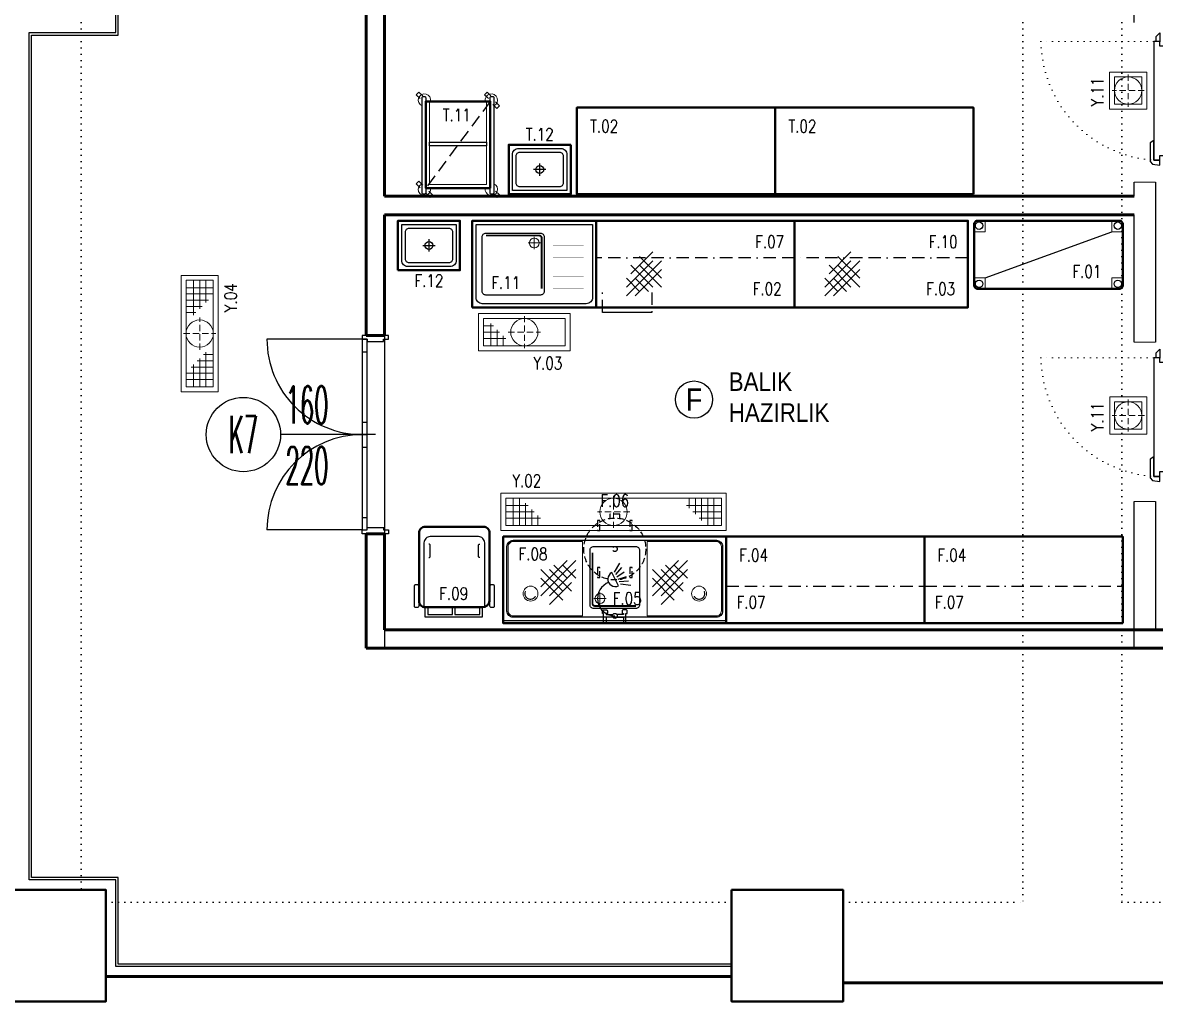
# Model space of a CAD drawing. Extents: x -228812 to 45006, y -308075 to -42938.
# Drawn here: x 30221 to 31135, y -47731 to -46941 of the extents above; entities that cross this region are included whole.
import ezdxf
from ezdxf.enums import TextEntityAlignment as Align

# ---------------------------------------------------------------- set-up
doc = ezdxf.new("R2010")
doc.units = 0
doc.header["$LTSCALE"] = 20
for name, pattern in [('BORDER', [1.75, 0.5, -0.25, 0.5, -0.25, 0, -0.25]), ('DASHED', [0.75, 0.5, -0.25]), ('DASHED2', [0.375, 0.25, -0.125]), ('DOT', [0.25, 0, -0.25]), ('HIDDEN', [0.375, 0.25, -0.125])]:
    doc.linetypes.add(name, pattern=pattern)
doc.layers.get('0').update_dxf_attribs({"linetype": 'CONTINUOUS', "lineweight": 15})
doc.layers.get('DEFPOINTS').update_dxf_attribs({"linetype": 'CONTINUOUS'})
for name, color, linetype, lineweight in [('-DWG_ANA', 7, 'CONTINUOUS', 50), ('-DWG_ANA_1', 7, 'BORDER', 25), ('-DWG_DETAY1', 7, 'CONTINUOUS', 25), ('-DWG_DETAY2', 7, 'CONTINUOUS', 15), ('DUVAR', 7, 'CONTINUOUS', 60), ('kapi-acilis', 43, 'DOT', 15), ('KOLON', 7, 'CONTINUOUS', 50), ('NO', 7, 'CONTINUOUS', 30), ('PLAN', 253, 'CONTINUOUS', 15), ('s-depo', 140, 'CONTINUOUS', 25), ('yerizg-a', 7, 'CONTINUOUS', 15), ('yerizg-b', 7, 'CONTINUOUS', 9)]:
    doc.layers.add(name, color=color, linetype=linetype, lineweight=lineweight)
for name, color, linetype in [('BL-F', 34, 'CONTINUOUS'), ('BL-T', 23, 'CONTINUOUS'), ('BL-Y', 144, 'CONTINUOUS'), ('KAPILAR', 5, 'CONTINUOUS'), ('KIRIS', 9, 'DOT'), ('SIVA', 7, 'CONTINUOUS'), ('YAZI_BLM_1', 7, 'CONTINUOUS'), ('YAZI_BLM_2', 10, 'CONTINUOUS'), ('YRNO', 7, 'CONTINUOUS')]:
    doc.layers.add(name, color=color, linetype=linetype)
doc.styles.add('BLM_YAZI', font='stylu.ttf', dxfattribs={"width": 0.8})
doc.styles.add('OLC-50', font='romans.shx', dxfattribs={"width": 0.5, "height": 0.15})
doc.styles.add('ROMANS', font='romans.shx', dxfattribs={"width": 0.8})

# ---------------------------------------------------------------- blocks, each defined once
blk = doc.blocks.new('*U683')
at = {"color": 0}
for p, q in [((-157, 18), (-157, 95)), ((-3, 18), (-3, 95)), ((-147, 18), (-147, 14)), ((-90.1, 18), (-90.1, 14)), ((-70, 18), (-70, 14)), ((-13.1, 18), (-13.1, 14)), ((-80, 7.5), (-80, 7.5))]:
    blk.add_line(p, q, dxfattribs=at)
at = {"color": 0, "linetype": 'DOT', "ltscale": 20}
blk.add_line((-155, 0), (-5, 0), dxfattribs=at)
at = {"color": 16}
blk.add_lwpolyline([(-80, 7.5), (-80, 84)], dxfattribs=at)
at = {"color": 0, "lineweight": -3}
for points in [[(-160, 15), (-160, 18), (-157, 18), (-157, 14), (-155, 14), (-155, 1), (-157, 1), (-157, -3), (-160, -3), (-160, 0)], [(0, 15), (0, 18), (-3, 18), (-3, 14), (-5, 14), (-5, 1), (-3, 1), (-3, -3), (0, -3), (0, 0)]]:
    blk.add_lwpolyline(points, dxfattribs=at)
at = {"color": 0}
for points in [[(-157, 18), (-157, 14), (-80, 14), (-80, 18)], [(-80, 18), (-80, 14), (-3, 14), (-3, 18)]]:
    blk.add_lwpolyline(points, close=True, dxfattribs=at)
at = {"color": 16}
blk.add_circle((-80, 114), 30, dxfattribs=at)
at = {"color": 0}
for centre, start, end in [((-157, 18), 0, 90), ((-3, 18), 90, 180)]:
    blk.add_arc(centre, 77, start, end, dxfattribs=at)
at = {"color": 16, "style": 'OLC-50', "width": 0.45}
blk.add_attdef('POZ', text='', height=30, rotation=270, dxfattribs=at).set_placement((-80, 114), align=Align.MIDDLE_CENTER)
blk.add_attdef('YUK', text='', height=30, rotation=270, dxfattribs=at).set_placement((-90, 80), align=Align.TOP_LEFT)
blk.add_attdef('GEN', text='', height=30, rotation=270, dxfattribs=at).set_placement((-80, 80), align=Align.BOTTOM_LEFT)
at = {"style": 'OLC-50', "width": 0.5, "flags": 1}
for tag, p in [('KABLOK', (-188.28, -83.82)), ('KAMAHKOD', (-83.92, -83.79)), ('KAMAHNO', (-195.25, -120.56)), ('KAMAHAD', (-79.64, -120.04)), ('DUVKA', (-188.58, -156.03)), ('KARENK', (-82.63, -154.75)), ('KATIP', (-188.15, -193.98)), ('KASAMAL', (-83.89, -189.58)), ('KASARENK', (-83.47, -229.01)), ('KAMAL', (-188.73, -232.95)), ('YANGIN', (-84.16, -266.9)), ('MENFEZ', (-190.02, -268.95)), ('ACILYON', (-192.72, -303.54)), ('CEKIT', (-86.26, -303.19)), ('CARPTEK', (-195.01, -337.41)), ('FOTOSEL', (-86.79, -337.11)), ('PBAR', (-193.18, -371.07)), ('KONTROL', (-87.01, -371.07))]:
    blk.add_attdef(tag, p, '', height=30, dxfattribs=at)
blk = doc.blocks.new('KOLON90')
at = {"layer": 'KOLON', "color": 4}
blk.add_lwpolyline([(-45, 45), (45, 45), (45, -45), (-45, -45)], close=True, dxfattribs=at)
blk = doc.blocks.new('Y-SIFON')
at = {"layer": 'yerizg-a', "color": 0, "linetype": 'Continuous'}
blk.add_circle((0, 0), 11, dxfattribs=at)
at = {"layer": 'yerizg-b', "color": 0, "linetype": 'DASHED2'}
for points in [[(0, 13), (0, -13)], [(-13, 0), (13, 0)]]:
    blk.add_lwpolyline(points, dxfattribs=at)
blk = doc.blocks.new('1BS-YK33A')
at = {"layer": 'yerizg-a', "color": 0}
blk.add_lwpolyline([(0, 0), (30, 0), (30, -30), (0, -30)], close=True, dxfattribs=at)
at = {"layer": 'yerizg-b', "color": 0}
blk.add_lwpolyline([(4, -4), (26, -4), (26, -26), (4, -26)], close=True, dxfattribs=at)
at = {"layer": 'PLAN', "color": 0, "linetype": 'Continuous'}
blk.add_blockref('Y-SIFON', (15, -15), dxfattribs=at)
at = {"layer": 'YRNO', "linetype": 'Continuous', "style": 'ROMANS', "width": 0.8}
blk.add_attdef('YRNO', text='', height=10, dxfattribs=at).set_placement((16, -40), align=Align.MIDDLE)
blk = doc.blocks.new('EEN102D')
at = {"layer": '-DWG_ANA', "color": 0}
blk.add_lwpolyline([(0, -40), (0, 0), (50, 0), (50, -40)], close=True, dxfattribs=at)
at = {"layer": '-DWG_DETAY1', "color": 0}
for points in [[(3, -32), (3, -3), (47, -3), (47, -32, -0.414214), (42, -37), (8, -37, -0.414214)], [(9, -6), (41, -6, -0.414214), (44, -9), (44, -31, -0.414214), (41, -34), (9, -34, -0.414214), (6, -31), (6, -9, -0.414214)]]:
    blk.add_lwpolyline(points, format="xyb", close=True, dxfattribs=at)
for points in [[(25, -15), (25, -25)], [(20, -20), (30, -20)]]:
    blk.add_lwpolyline(points, dxfattribs=at)
blk.add_circle((25, -20), 3.16, dxfattribs=at)
at = {"layer": 'NO', "linetype": 'Continuous', "style": 'ROMANS', "width": 0.8}
blk.add_attdef('NO', text='', height=10, dxfattribs=at).set_placement((25.04, -48.4), align=Align.MIDDLE)
blk = doc.blocks.new('ATG100')
at = {"layer": '-DWG_ANA', "color": 0, "linetype": 'Continuous'}
blk.add_lwpolyline([(0, 0), (52, 0), (52, -70), (0, -70)], close=True, dxfattribs=at)
at = {"layer": '-DWG_DETAY1', "color": 0, "linetype": 'DASHED'}
blk.add_line((0, -70), (52, 0), dxfattribs=at)
at = {"layer": '-DWG_DETAY1', "color": 0}
for points in [[(-3, -73), (-3, 4, -0.414214), (-2, 5), (-1, 5, -0.414214), (0, 4), (0, -73, -0.414214), (-1, -74), (-2, -74, -0.414214)], [(52, -73), (52, 4, -0.414214), (53, 5), (54, 5, -0.414214), (55, 4), (55, -73, -0.414214), (54, -74), (53, -74, -0.414214)]]:
    blk.add_lwpolyline(points, format="xyb", close=True, dxfattribs=at)
blk.add_lwpolyline([(3, -34), (49, -34), (49, -37), (3, -37)], close=True, dxfattribs=at)
at = {"layer": '-DWG_DETAY2', "color": 0, "linetype": 'HIDDEN'}
for points in [[(-4.39, 2.39), (-7.49, 5.49), (-5.36, 7.61), (-2.23, 4.47)], [(49.61, 2.39), (46.51, 5.49), (48.64, 7.61), (51.77, 4.47)], [(54.39, -2.39), (57.49, -5.49), (59.61, -3.36), (56.47, -0.23)], [(-4.39, -69.61), (-7.49, -66.51), (-5.36, -64.39), (-2.23, -67.53)], [(-0.61, -74.39), (2.49, -77.49), (4.61, -75.36), (1.47, -72.23)], [(54.39, -74.39), (57.49, -77.49), (59.61, -75.36), (56.47, -72.23)]]:
    blk.add_lwpolyline(points, dxfattribs=at)
at = {"layer": '-DWG_DETAY2', "color": 0}
blk.add_lwpolyline([(49, -70), (49, -3), (3, -3), (3, -70)], dxfattribs=at)
for centre, start, end in [((-1, 1), 348.46304, 246.42182), ((53, 1), 293.57818, 191.53696), ((-1, -71), 113.57818, 11.53696), ((53, -71), 168.46304, 66.42182)]:
    blk.add_arc(centre, 5, start, end, dxfattribs=at)
at = {"layer": 'NO', "linetype": 'Continuous', "style": 'ROMANS', "width": 0.8}
blk.add_attdef('NO', text='', height=10, dxfattribs=at).set_placement((27, -59), align=Align.MIDDLE)
blk = doc.blocks.new('TCN160-S')
at = {"layer": '-DWG_ANA', "color": 0}
blk.add_lwpolyline([(0, 0), (160, 0), (160, -70), (0, -70)], close=True, dxfattribs=at)
at = {"layer": 'NO', "linetype": 'Continuous', "style": 'ROMANS', "width": 0.8}
blk.add_attdef('NO', text='', height=10, dxfattribs=at).set_placement((138, -55), align=Align.MIDDLE)
blk = doc.blocks.new('EK_55L')
at = {"layer": '-DWG_DETAY1', "color": 0}
blk.add_lwpolyline([(-22, -7), (22, -7, -0.414214), (25, -10), (25, -54, -0.414214), (22, -57), (-22, -57, -0.414214), (-25, -54), (-25, -10, -0.414214)], format="xyb", close=True, dxfattribs=at)
at = {"layer": '-DWG_DETAY2', "color": 0, "const_width": 1.5}
blk.add_lwpolyline([(20, -9), (-21, -9, 0.414214), (-23, -11), (-23, -54)], format="xyb", dxfattribs=at)
at = {"layer": '-DWG_DETAY2', "color": 0}
for points in [[(-22, -15), (-12, -15)], [(-17, -10), (-17, -20)]]:
    blk.add_lwpolyline(points, dxfattribs=at)
blk.add_circle((-17, -15), 4, dxfattribs=at)
blk = doc.blocks.new('E_100')
at = {"layer": '-DWG_ANA', "color": 0}
blk.add_lwpolyline([(0, -70), (0, 0), (100, 0), (100, -70)], close=True, dxfattribs=at)
at = {"layer": '-DWG_DETAY1', "color": 0}
blk.add_lwpolyline([(3, -62), (3, -3), (97, -3), (97, -62, -0.414214), (92, -67), (8, -67, -0.414214)], format="xyb", close=True, dxfattribs=at)
blk = doc.blocks.new('E1N100L')
at = {"layer": '-DWG_DETAY1', "color": 0, "const_width": 0.1}
for points in [[(65, -15), (90, -15, -0.36819)], [(65, -20), (90, -20, -0.36819)], [(65, -25), (90, -25, -0.36819)], [(65, -30), (90, -30, -0.36819)], [(65, -35), (90, -35, -0.36819)], [(65, -40), (90, -40, -0.36819)], [(65, -45), (90, -45, -0.36819)], [(65, -50), (90, -50, -0.36819)], [(65, -55), (90, -55, -0.36819)]]:
    blk.add_lwpolyline(points, format="xyb", dxfattribs=at)
at = {"layer": '-DWG_DETAY1', "color": 0, "linetype": 'Continuous', "rotation": 270}
blk.add_blockref('EK_55L', (65, -35), dxfattribs=at)
at = {"layer": 'PLAN', "color": 0, "linetype": 'Continuous'}
blk.add_blockref('E_100', (0, 0), dxfattribs=at)
at = {"layer": 'NO', "linetype": 'Continuous', "style": 'ROMANS', "width": 0.8}
blk.add_attdef('NO', text='', height=10, dxfattribs=at).set_placement((27, -50), align=Align.MIDDLE)
blk = doc.blocks.new('RRN163')
at = {"layer": '-DWG_ANA_1', "color": 0}
blk.add_lwpolyline([(0, -30), (0, 0), (160, 0), (160, -30)], close=True, dxfattribs=at)
at = {"layer": 'NO', "linetype": 'Continuous', "style": 'ROMANS', "width": 0.8}
blk.add_attdef('NO', text='', height=10, dxfattribs=at).set_placement((140, -17), align=Align.MIDDLE)
blk = doc.blocks.new('RRN143')
at = {"layer": '-DWG_ANA_1', "color": 0}
blk.add_lwpolyline([(0, -30), (0, 0), (140, 0), (140, -30)], close=True, dxfattribs=at)
at = {"layer": 'NO', "linetype": 'Continuous', "style": 'ROMANS', "width": 0.8}
blk.add_attdef('NO', text='', height=10, dxfattribs=at).set_placement((120, -17), align=Align.MIDDLE)
blk = doc.blocks.new('1BS-YK37A')
at = {"layer": 'yerizg-a', "color": 0}
blk.add_lwpolyline([(0, 0), (74, 0), (74, -30), (0, -30)], close=True, dxfattribs=at)
at = {"layer": 'yerizg-b', "color": 0}
for p, q in [((10, -26), (10, -8)), ((4, -10), (12, -10)), ((4, -15), (17, -15)), ((15, -26), (15, -13)), ((20, -26), (20, -18)), ((4, -20), (22, -20))]:
    blk.add_line(p, q, dxfattribs=at)
blk.add_lwpolyline([(4, -4), (70, -4), (70, -26), (4, -26)], close=True, dxfattribs=at)
at = {"layer": 'PLAN', "color": 0, "linetype": 'Continuous'}
blk.add_blockref('Y-SIFON', (37, -15), dxfattribs=at)
at = {"layer": 'YRNO', "linetype": 'Continuous', "style": 'ROMANS', "width": 0.8}
blk.add_attdef('YRNO', text='', height=10, dxfattribs=at).set_placement((56, -40), align=Align.MIDDLE)
blk = doc.blocks.new('1CN-COP240')
at = {"layer": '-DWG_ANA', "color": 0, "linetype": 'Continuous'}
blk.add_lwpolyline([(-24, -73), (23, -73, 0.414214), (28, -68), (28, -13, 0.414214), (23, -8), (-23, -8, 0.375011), (-29, -13), (-29, -68, 0.414214)], format="xyb", close=True, dxfattribs=at)
at = {"layer": '-DWG_DETAY1', "color": 0, "linetype": 'Continuous'}
blk.add_lwpolyline([(-23, -8), (-23, 0), (23, 0), (23, -8), (21, -8), (21, -2), (1, -2), (1, -8), (-1, -8), (-1, -2), (-21, -2), (-21, -8)], dxfattribs=at)
for points in [[(-29, -25), (-29, -9, 0.414214), (-30, -8), (-32, -8, 0.414214), (-33, -9), (-33, -25, 0.414214), (-32, -26), (-30, -26, 0.414214)], [(-20, -65), (19, -65, 0.414214), (24, -60), (24, -9, 0.414214), (23, -8), (-23.06, -8, 0.346089), (-25, -9.41), (-25, -60, 0.414214)], [(32, -25), (32, -9, 0.414214), (31, -8), (29, -8, 0.414214), (28, -9), (28, -25, 0.414214), (29, -26), (31, -26, 0.414214)]]:
    blk.add_lwpolyline(points, format="xyb", close=True, dxfattribs=at)
for points in [[(-21, -48), (-21, -48, -0.414214), (-20, -49), (-20, -58, -0.414214), (-21, -59), (-21, -59)], [(20, -48), (20, -48, 0.414214), (19, -49), (19, -58, 0.414214), (20, -59), (20, -59)]]:
    blk.add_lwpolyline(points, format="xyb", dxfattribs=at)
at = {"layer": 'NO', "linetype": 'Continuous', "style": 'ROMANS', "width": 0.8}
blk.add_attdef('NO', text='', height=10, dxfattribs=at).set_placement((0, -19), align=Align.MIDDLE)
blk = doc.blocks.new('T_PC')
at = {"layer": '-DWG_DETAY2', "color": 0}
for points in [[(24.39, 9.39), (52.68, 37.68)], [(24.39, 16.46), (45.61, 37.68)], [(27.93, 27.07), (45.61, 44.75)], [(35, 41.21), (52.68, 23.54)], [(27.93, 34.14), (45.61, 16.46)], [(31.46, 9.39), (52.68, 30.61)], [(35, 34.14), (52.68, 16.46)], [(24.39, 23.54), (35, 12.93)], [(31.46, 23.54), (42.07, 12.93)]]:
    blk.add_lwpolyline(points, dxfattribs=at)
blk = doc.blocks.new('THF180')
at = {"layer": '-DWG_ANA', "color": 0}
blk.add_lwpolyline([(0, -70), (0, 0), (180, 0), (180, -70)], close=True, dxfattribs=at)
at = {"layer": '-DWG_DETAY1', "color": 0, "linetype": 'Continuous'}
blk.add_lwpolyline([(0, -2), (180, -2)], dxfattribs=at)
at = {"layer": '-DWG_DETAY1', "color": 0}
for points in [[(3, -62), (3, -9.92, -0.414214), (8, -4.92), (172, -4.92, -0.414214), (177, -9.92), (177, -62, -0.414214), (172, -67), (8, -67, -0.414214)], [(110, -15), (110, -59, -0.414214), (107, -62), (73, -62, -0.414214), (70, -59), (70, -15, -0.414214), (73, -12), (107, -12, -0.414214)]]:
    blk.add_lwpolyline(points, format="xyb", close=True, dxfattribs=at)
at = {"layer": '-DWG_DETAY1', "color": 0, "const_width": 1}
for points in [[(18, -26, -1.024573), (26, -22)], [(162, -26, 1.024573), (154, -22)]]:
    blk.add_lwpolyline(points, format="xyb", dxfattribs=at)
at = {"layer": '-DWG_DETAY2', "color": 0, "linetype": 'Continuous'}
for points in [[(64, -6), (8, -6, 0.414214), (4, -10), (4, -62, 0.414214), (8, -66), (64, -66)], [(116, -6), (172, -6, -0.414214), (176, -10), (176, -62, -0.414214), (172, -66), (116, -66)]]:
    blk.add_lwpolyline(points, format="xyb", close=True, dxfattribs=at)
at = {"layer": '-DWG_DETAY2', "color": 0, "const_width": 1.5}
blk.add_lwpolyline([(108, -57), (108, -16, 0.414214), (106, -14), (73, -14)], format="xyb", dxfattribs=at)
at = {"layer": '-DWG_DETAY2', "color": 0}
for points in [[(102, -15), (102, -25)], [(107, -20), (97, -20)]]:
    blk.add_lwpolyline(points, dxfattribs=at)
at = {"layer": '-DWG_DETAY2', "color": 0, "linetype": 'Continuous'}
for centre in [(22, -24), (158, -24)]:
    blk.add_circle(centre, 6, dxfattribs=at)
at = {"layer": '-DWG_DETAY2', "color": 0}
blk.add_circle((102, -20), 4, dxfattribs=at)
at = {"layer": 'PLAN', "color": 0, "linetype": 'Continuous'}
for p in [(7, -60), (97, -60)]:
    blk.add_blockref('T_PC', p, dxfattribs=at)
at = {"layer": 'NO', "linetype": 'Continuous', "style": 'ROMANS', "width": 0.8}
blk.add_attdef('NO', text='', height=10, dxfattribs=at).set_placement((156, -56), align=Align.MIDDLE)
blk = doc.blocks.new('ACP200')
at = {"layer": '-DWG_ANA_1', "color": 0, "linetype": 'HIDDEN'}
blk.add_circle((0, 0), 25, dxfattribs=at)
at = {"layer": '-DWG_DETAY1', "color": 0, "linetype": 'HIDDEN'}
for points in [[(-14, 23), (-14, 15), (-12, 15), (-12, 23)], [(12, 23), (12, 15), (14, 15), (14, 23)], [(-14, -15), (-14, -23), (-12, -23), (-12, -15)], [(12, -15), (12, -23), (14, -23), (14, -15)]]:
    blk.add_lwpolyline(points, close=True, dxfattribs=at)
blk.add_lwpolyline([(-4, -25), (-4, -28), (4, -28), (4, -25)], dxfattribs=at)
blk.add_circle((0, 0), 2, dxfattribs=at)
at = {"layer": 'NO', "linetype": 'Continuous', "style": 'ROMANS', "width": 0.8}
blk.add_attdef('NO', text='', height=10, dxfattribs=at).set_placement((0, -39), align=Align.MIDDLE)
blk = doc.blocks.new('1CC-MT003')
at = {"layer": '-DWG_DETAY1', "color": 0, "linetype": 'Continuous'}
for points in [[(-2, -5), (-7, -5), (-7, 0), (-9, 0), (-9, -5), (-9, -8), (-10, -8), (-10, -10, 0.414214), (-9, -11), (-7, -11, 0.414214), (-6, -10), (-6, -8), (-7, -8), (-7, -7), (-2, -7)], [(2, -5), (7, -5), (7, 0), (9, 0), (9, -5), (9, -8), (10, -8), (10, -10, -0.414214), (9, -11), (7, -11, -0.414214), (6, -10), (6, -8), (7, -8), (7, -7), (2, -7)]]:
    blk.add_lwpolyline(points, format="xyb", dxfattribs=at)
at = {"layer": '-DWG_DETAY1', "color": 0}
for points in [[(-4.54, -31.81), (-12.89, -30.76)], [(-3.59, -33.72), (-11.1, -34.34)], [(-2.63, -35.62), (-9.31, -37.92)], [(-3.05, -30.32), (2.32, -41.05)], [(-1.68, -37.53), (-7.52, -41.5)], [(-0.72, -39.44), (-5.73, -45.07)], [(0.23, -41.35), (-3.94, -48.65)]]:
    blk.add_lwpolyline(points, dxfattribs=at)
blk.add_circle((0, -6), 2, dxfattribs=at)
for centre, radius, start, end in [((-0.06, -19.97), 13.97, 289.84543, 89.75881), ((-0.37, -35.68), 6, 296.56505, 116.56505)]:
    blk.add_arc(centre, radius, start, end, dxfattribs=at)
at = {"layer": 'NO', "linetype": 'Continuous', "style": 'ROMANS', "width": 0.8}
blk.add_attdef('NO', text='', height=10, dxfattribs=at).set_placement((-10, -20), align=Align.MIDDLE)
blk = doc.blocks.new('1BS-SYK318A')
at = {"layer": 'yerizg-a', "color": 0}
blk.add_lwpolyline([(0, 0), (182, 0), (182, -30), (0, -30)], close=True, dxfattribs=at)
at = {"layer": 'yerizg-b', "color": 0}
for p, q in [((10, -26), (10, -4)), ((15, -4), (15, -26)), ((20, -26), (20, -8)), ((152, -4), (152, -12)), ((157, -4), (157, -17)), ((162, -4), (162, -22)), ((167, -26), (167, -4)), ((172, -4), (172, -26)), ((4, -10), (22, -10)), ((4, -15), (27, -15)), ((25, -26), (25, -13)), ((30, -26), (30, -18)), ((178, -10), (150, -10)), ((178, -15), (155, -15)), ((4, -20), (32, -20)), ((178, -20), (160, -20))]:
    blk.add_line(p, q, dxfattribs=at)
blk.add_lwpolyline([(4, -4), (178, -4), (178, -26), (4, -26)], close=True, dxfattribs=at)
at = {"layer": 'PLAN', "color": 0, "linetype": 'Continuous'}
blk.add_blockref('Y-SIFON', (91, -15), dxfattribs=at)
at = {"layer": 'YRNO', "linetype": 'Continuous', "style": 'ROMANS', "width": 0.8}
blk.add_attdef('YRNO', text='', height=10, dxfattribs=at).set_placement((161, -40), align=Align.MIDDLE)
blk = doc.blocks.new('T_140')
at = {"layer": '-DWG_ANA', "color": 0}
blk.add_lwpolyline([(0, 0), (140, 0), (140, -70), (0, -70)], close=True, dxfattribs=at)
blk = doc.blocks.new('TPN140-S')
at = {"layer": '-DWG_ANA', "color": 0, "linetype": 'Continuous'}
blk.add_blockref('T_140', (0, 0), dxfattribs=at)
at = {"layer": 'PLAN', "color": 0, "linetype": 'Continuous'}
blk.add_blockref('T_PC', (0, -70), dxfattribs=at)
at = {"layer": 'NO', "linetype": 'Continuous', "style": 'ROMANS', "width": 0.8}
blk.add_attdef('NO', text='', height=10, dxfattribs=at).set_placement((118, -55), align=Align.MIDDLE)
blk = doc.blocks.new('T_C')
at = {"layer": '-DWG_DETAY1', "color": 0, "linetype": 'DASHED'}
for p, q in [((5, -4), (5, 12)), ((45, 12), (45, -4))]:
    blk.add_line(p, q, dxfattribs=at)
at = {"layer": '-DWG_DETAY1', "color": 0, "linetype": 'Continuous'}
blk.add_line((45, -4), (5, -4), dxfattribs=at)
blk = doc.blocks.new('TPC160L-S')
at = {"layer": '-DWG_ANA', "color": 0}
blk.add_lwpolyline([(0, 0), (160, 0), (160, -70), (0, -70)], close=True, dxfattribs=at)
at = {"layer": 'PLAN', "color": 0, "linetype": 'Continuous'}
for name in ['T_PC', 'T_C']:
    blk.add_blockref(name, (0, -70), dxfattribs=at)
at = {"layer": 'NO', "linetype": 'Continuous', "style": 'ROMANS', "width": 0.8}
blk.add_attdef('NO', text='', height=10, dxfattribs=at).set_placement((138, -55), align=Align.MIDDLE)
blk = doc.blocks.new('IDD126-K')
at = {"layer": '-DWG_ANA', "color": 0}
blk.add_lwpolyline([(3, 0), (117, 0, -0.414214), (120, -3), (120, -52, -0.414214), (117, -55), (3, -55, -0.414214), (0, -52), (0, -3, -0.414214)], format="xyb", close=True, dxfattribs=at)
at = {"layer": '-DWG_DETAY1', "color": 0}
blk.add_lwpolyline([(9, -46), (111, -9)], dxfattribs=at)
for centre in [(4, -4), (116, -4), (4, -51), (116, -51)]:
    blk.add_circle(centre, 3, dxfattribs=at)
at = {"layer": '-DWG_DETAY2', "color": 0, "linetype": 'Continuous'}
for points in [[(0, -9), (9, -9), (9, 0)], [(111, 0), (111, -9), (120, -9)], [(0, -46), (9, -46), (9, -55)], [(120, -46), (111, -46), (111, -55)]]:
    blk.add_lwpolyline(points, dxfattribs=at)
at = {"layer": 'NO', "linetype": 'Continuous', "style": 'ROMANS', "width": 0.8}
blk.add_attdef('NO', text='', height=10, dxfattribs=at).set_placement((91, -41), align=Align.MIDDLE)
blk = doc.blocks.new('jb-tf2')
at = {"layer": 'YAZI_BLM_1'}
blk.add_circle((0, 0), 15, dxfattribs=at)
at = {"layer": 'YAZI_BLM_1', "style": 'BLM_YAZI', "width": 0.9}
for s, p in [('BALIK ', (28, 7)), ('HAZIRLIK', (28, -18))]:
    blk.add_text(s, height=15, dxfattribs=at).set_placement(p)
at = {"layer": 'YAZI_BLM_2', "style": 'BLM_YAZI', "width": 0.9}
blk.add_text('F', height=18, dxfattribs=at).set_placement((0, 0), align=Align.MIDDLE)
blk = doc.blocks.new('1BS-SYK39A')
at = {"layer": 'yerizg-a', "color": 0}
blk.add_lwpolyline([(0, 0), (94, 0), (94, -30), (0, -30)], close=True, dxfattribs=at)
at = {"layer": 'yerizg-b', "color": 0}
for p, q in [((10, -26), (10, -4)), ((15, -4), (15, -26)), ((20, -26), (20, -8)), ((64, -4), (64, -12)), ((69, -4), (69, -17)), ((74, -4), (74, -22)), ((79, -26), (79, -4)), ((84, -4), (84, -26)), ((4, -10), (22, -10)), ((4, -15), (27, -15)), ((25, -26), (25, -13)), ((30, -26), (30, -18)), ((90, -10), (62, -10)), ((90, -15), (67, -15)), ((4, -20), (32, -20)), ((90, -20), (72, -20))]:
    blk.add_line(p, q, dxfattribs=at)
blk.add_lwpolyline([(4, -4), (90, -4), (90, -26), (4, -26)], close=True, dxfattribs=at)
at = {"layer": 'PLAN', "color": 0, "linetype": 'Continuous'}
blk.add_blockref('Y-SIFON', (47, -15), dxfattribs=at)
at = {"layer": 'YRNO', "linetype": 'Continuous', "style": 'ROMANS', "width": 0.8}
blk.add_attdef('YRNO', text='', height=10, dxfattribs=at).set_placement((76, -40), align=Align.MIDDLE)
blk = doc.blocks.new('J-KS09r')
at = {"layer": 'kapi-acilis', "linetype": 'DOT'}
blk.add_lwpolyline([(3, 11), (3, 107)], dxfattribs=at)
blk.add_arc((4.16, 9.84), 97.16, 90.68143, 179.31857, dxfattribs=at)
at = {"layer": 's-depo', "linetype": 'Continuous'}
for points in [[(-77, 16), (-79, 19), (-94, 19), (-96, 17), (-97, 11), (-93, 11), (-93, 16)], [(-1, 11), (3, 11), (3, 16), (-93, 16), (-93, 11), (-89, 11), (-89, 6), (-1, 6), (-1, 11)], [(3, 14), (7, 14), (10, 11), (3, 11)]]:
    blk.add_lwpolyline(points, close=True, dxfattribs=at)

msp = doc.modelspace()

# ---------------------------------------------------------------- linework, layer by layer
at = {"linetype": 'Continuous'}
for p, q in [((31117.874, -47070.155), (31134.874, -47070.155)), ((31117.874, -47199.339), (31134.874, -47199.339)), ((31117.874, -47328.055), (31134.874, -47328.055))]:
    msp.add_line(p, q, dxfattribs=at)
at = {"layer": 'DEFPOINTS', "linetype": 'Continuous'}
for p, q in [((31134.874, -47070.155), (31134.874, -47199.339)), ((31134.874, -47328.055), (31134.874, -47431.5))]:
    msp.add_line(p, q, dxfattribs=at)
for points in [[(31117.874, -46941.44), (31117.874, -46681.5), (30512.874, -46681.5), (30512.874, -46766.5), (30512.874, -47081.5), (31117.874, -47081.5), (31117.874, -47071.5), (31117.874, -47070.155)], [(31117.874, -47199.339), (31117.874, -47096.5), (30512.874, -47096.5), (30512.874, -47446.5), (31117.874, -47446.5), (31117.874, -47328.055)]]:
    msp.add_lwpolyline(points, dxfattribs=at)
at = {"layer": 'DUVAR', "color": 2, "ltscale": 0.5}
for p, q in [((30497.874, -46926.5, 0), (30497.874, -47194, 0)), ((30512.874, -46926.5, 0), (30512.874, -47081.5, 0)), ((31117.874, -47081.5, 0), (30512.874, -47081.5, 0)), ((30512.874, -47096.5, 0), (30512.874, -47194, 0)), ((31117.874, -47096.5, 0), (30512.874, -47096.5, 0)), ((30497.874, -47354, 0), (30497.874, -47446.5, 0)), ((30512.874, -47354, 0), (30512.874, -47431.5, 0)), ((31452.874, -47431.5, 0), (30512.874, -47431.5)), ((31452.874, -47446.5, 0), (30497.874, -47446.5, 0)), ((30792.874, -47711.5), (30287.874, -47711.5))]:
    msp.add_line(p, q, dxfattribs=at)
at = {"layer": 'DUVAR', "color": 2}
for p, q in [((30512.874, -47194, 0), (30497.874, -47194, 0)), ((30512.874, -47354, 0), (30497.874, -47354, 0))]:
    msp.add_line(p, q, dxfattribs=at)
msp.add_lwpolyline([(31452.874, -47716.5), (30882.874, -47716.5)], dxfattribs=at)
at = {"layer": 'KIRIS', "color": 251}
for p, q in [((30267.874, -46941.5), (30267.874, -47641.5)), ((31027.874, -46941.5), (31027.874, -47651.5)), ((31107.874, -46941.5), (31107.874, -47651.5)), ((30287.874, -47651.5), (30792.874, -47651.5)), ((30882.874, -47651.5), (31027.874, -47651.5)), ((31107.874, -47651.5), (31667.874, -47651.5))]:
    msp.add_line(p, q, dxfattribs=at)
at = {"layer": 'SIVA', "color": 1}
for points in [[(30792.874, -47703.5), (30295.874, -47703.5), (30295.874, -47633.5), (30225.874, -47633.5), (30225.874, -46949.5), (30295.874, -46949.5), (30295.874, -46843.5), (30225.874, -46843.5), (30225.874, -46529.5), (30295.874, -46529.5), (30295.874, -46423.5), (30225.874, -46423.5), (30225.874, -45739.5), (30295.874, -45739.5), (30295.874, -45633.5), (30225.874, -45633.5), (30225.874, -44941.5)], [(30792.874, -47701.5), (30297.874, -47701.5), (30297.874, -47631.5), (30227.874, -47631.5), (30227.874, -46951.5), (30297.874, -46951.5), (30297.874, -46841.5), (30227.874, -46841.5), (30227.874, -46531.5), (30297.874, -46531.5), (30297.874, -46421.5), (30227.874, -46421.5), (30227.874, -45741.5), (30297.874, -45741.5), (30297.874, -45631.5), (30227.874, -45631.5), (30227.874, -44941.5)]]:
    msp.add_lwpolyline(points, dxfattribs=at)

# ---------------------------------------------------------------- block references
at = {"linetype": 'Continuous', "rotation": 90}
for p in [(31149.581, -46959.612), (31149.581, -47214.943, 0)]:
    msp.add_blockref('J-KS09r', p, dxfattribs=at)
at = {"linetype": 'Continuous'}
msp.add_blockref('jb-tf2', (30762.57, -47245.745), dxfattribs=at)
at = {"layer": 'BL-F', "linetype": 'Continuous'}
for name, p, values in [('EEN102D', (30523.628, -47101.36), {'NO': 'F.12'}), ('E1N100L', (30583.628, -47101.36), {'NO': 'F.11'}), ('RRN163', (30683.628, -47101.36), {'NO': 'F.07'}), ('TPC160L-S', (30683.628, -47101.36), {'NO': 'F.02'}), ('RRN143', (30843.628, -47101.36), {'NO': 'F.10'}), ('TPN140-S', (30843.628, -47101.36), {'NO': 'F.03'}), ('IDD126-K', (30988.628, -47101.36), {'NO': 'F.01'})]:
    msp.add_blockref(name, p, dxfattribs=at).add_auto_attribs(values)
ref = msp.add_blockref('ACP200', (30698.628, -47366.36), dxfattribs=dict(at, rotation=180))
ref.add_attrib('NO', 'F.06', dxfattribs={"layer": 'NO', "linetype": 'Continuous', "height": 10, "style": 'ROMANS', "width": 0.8}).set_placement((30698.628, -47327.36), align=Align.MIDDLE)
ref = msp.add_blockref('1CN-COP240', (30568.628, -47421.36), dxfattribs=dict(at, rotation=180))
ref.add_attrib('NO', 'F.09', dxfattribs={"layer": 'NO', "linetype": 'Continuous', "height": 10, "style": 'ROMANS', "width": 0.8}).set_placement((30568.628, -47402.36), align=Align.MIDDLE)
ref = msp.add_blockref('THF180', (30788.628, -47426.36), dxfattribs=dict(at, rotation=180))
ref.add_attrib('NO', 'F.08', dxfattribs={"layer": 'NO', "linetype": 'Continuous', "height": 10, "style": 'ROMANS', "width": 0.8}).set_placement((30632.628, -47370.36), align=Align.MIDDLE)
ref = msp.add_blockref('TCN160-S', (30948.628, -47426.36), dxfattribs=dict(at, rotation=180))
ref.add_attrib('NO', 'F.04', dxfattribs={"layer": 'NO', "linetype": 'Continuous', "height": 10, "style": 'ROMANS', "width": 0.8}).set_placement((30810.628, -47371.36), align=Align.MIDDLE)
ref = msp.add_blockref('TCN160-S', (31108.628, -47426.36), dxfattribs=dict(at, rotation=180))
ref.add_attrib('NO', 'F.04', dxfattribs={"layer": 'NO', "linetype": 'Continuous', "height": 10, "style": 'ROMANS', "width": 0.8}).set_placement((30970.628, -47371.36), align=Align.MIDDLE)
ref = msp.add_blockref('1CC-MT003', (30698.628, -47426.36), dxfattribs=dict(at, rotation=180))
ref.add_attrib('NO', 'F.05', dxfattribs={"layer": 'NO', "linetype": 'Continuous', "height": 10, "style": 'ROMANS', "width": 0.8}).set_placement((30708.628, -47406.36), align=Align.MIDDLE)
ref = msp.add_blockref('RRN163', (30948.628, -47426.36), dxfattribs=dict(at, rotation=180))
ref.add_attrib('NO', 'F.07', dxfattribs={"layer": 'NO', "linetype": 'Continuous', "height": 10, "style": 'ROMANS', "width": 0.8}).set_placement((30808.628, -47409.36), align=Align.MIDDLE)
ref = msp.add_blockref('RRN163', (31108.628, -47426.36), dxfattribs=dict(at, rotation=180))
ref.add_attrib('NO', 'F.07', dxfattribs={"layer": 'NO', "linetype": 'Continuous', "height": 10, "style": 'ROMANS', "width": 0.8}).set_placement((30968.628, -47409.36), align=Align.MIDDLE)
at = {"layer": 'BL-T', "linetype": 'Continuous'}
ref = msp.add_blockref('ATG100', (30598.046, -47075.064), dxfattribs=dict(at, rotation=180))
ref.add_attrib('NO', 'T.11', dxfattribs={"layer": 'NO', "linetype": 'Continuous', "height": 10, "style": 'ROMANS', "width": 0.8}).set_placement((30571.046, -47016.064), align=Align.MIDDLE)
ref = msp.add_blockref('TCN160-S', (30828.046, -47080.064), dxfattribs=dict(at, rotation=180))
ref.add_attrib('NO', 'T.02', dxfattribs={"layer": 'NO', "linetype": 'Continuous', "height": 10, "style": 'ROMANS', "width": 0.8}).set_placement((30690.046, -47025.064), align=Align.MIDDLE)
ref = msp.add_blockref('TCN160-S', (30988.046, -47080.064), dxfattribs=dict(at, rotation=180))
ref.add_attrib('NO', 'T.02', dxfattribs={"layer": 'NO', "linetype": 'Continuous', "height": 10, "style": 'ROMANS', "width": 0.8}).set_placement((30850.046, -47025.064), align=Align.MIDDLE)
ref = msp.add_blockref('EEN102D', (30663.046, -47080.064), dxfattribs=dict(at, rotation=180))
ref.add_attrib('NO', 'T.12', dxfattribs={"layer": 'NO', "linetype": 'Continuous', "height": 10, "style": 'ROMANS', "width": 0.8}).set_placement((30638.005, -47031.668), align=Align.MIDDLE)
at = {"layer": 'BL-Y', "linetype": 'Continuous'}
ref = msp.add_blockref('1BS-YK33A', (31127.962, -46981.357), dxfattribs=dict(at, rotation=270))
ref.add_attrib('YRNO', 'Y.11', dxfattribs={"layer": 'YRNO', "linetype": 'Continuous', "height": 10, "rotation": 90, "style": 'ROMANS', "width": 0.8}).set_placement((31087.962, -46997.357), align=Align.MIDDLE)
at = {"layer": 'BL-Y', "linetype": 'Continuous', "rotation": 90}
msp.add_blockref('1BS-SYK39A', (30348.611, -47239.49), dxfattribs=at).add_auto_attribs({'YRNO': 'Y.04'})
at = {"layer": 'BL-Y', "linetype": 'Continuous'}
msp.add_blockref('1BS-YK37A', (30588.628, -47176.36), dxfattribs=at).add_auto_attribs({'YRNO': 'Y.03'})
ref = msp.add_blockref('1BS-YK33A', (31128.02, -47243.632), dxfattribs=dict(at, rotation=270))
ref.add_attrib('YRNO', 'Y.11', dxfattribs={"layer": 'YRNO', "linetype": 'Continuous', "height": 10, "rotation": 90, "style": 'ROMANS', "width": 0.8}).set_placement((31088.02, -47259.632), align=Align.MIDDLE)
ref = msp.add_blockref('1BS-SYK318A', (30788.628, -47351.36), dxfattribs=dict(at, rotation=180))
ref.add_attrib('YRNO', 'Y.02', dxfattribs={"layer": 'YRNO', "linetype": 'Continuous', "height": 10, "style": 'ROMANS', "width": 0.8}).set_placement((30627.628, -47311.36), align=Align.MIDDLE)
at = {"layer": 'KAPILAR', "color": 5, "rotation": 89.99999999999999}
msp.add_blockref('*U683', (30512.874, -47194, 0), dxfattribs=at).add_auto_attribs({'POZ': 'K7', 'GEN': '160', 'YUK': '220'})
at = {"layer": 'KOLON', "color": 1}
for p in [(30242.874, -47686.5), (30837.874, -47686.5)]:
    msp.add_blockref('KOLON90', p, dxfattribs=at)

doc.saveas('drawing.dxf')
